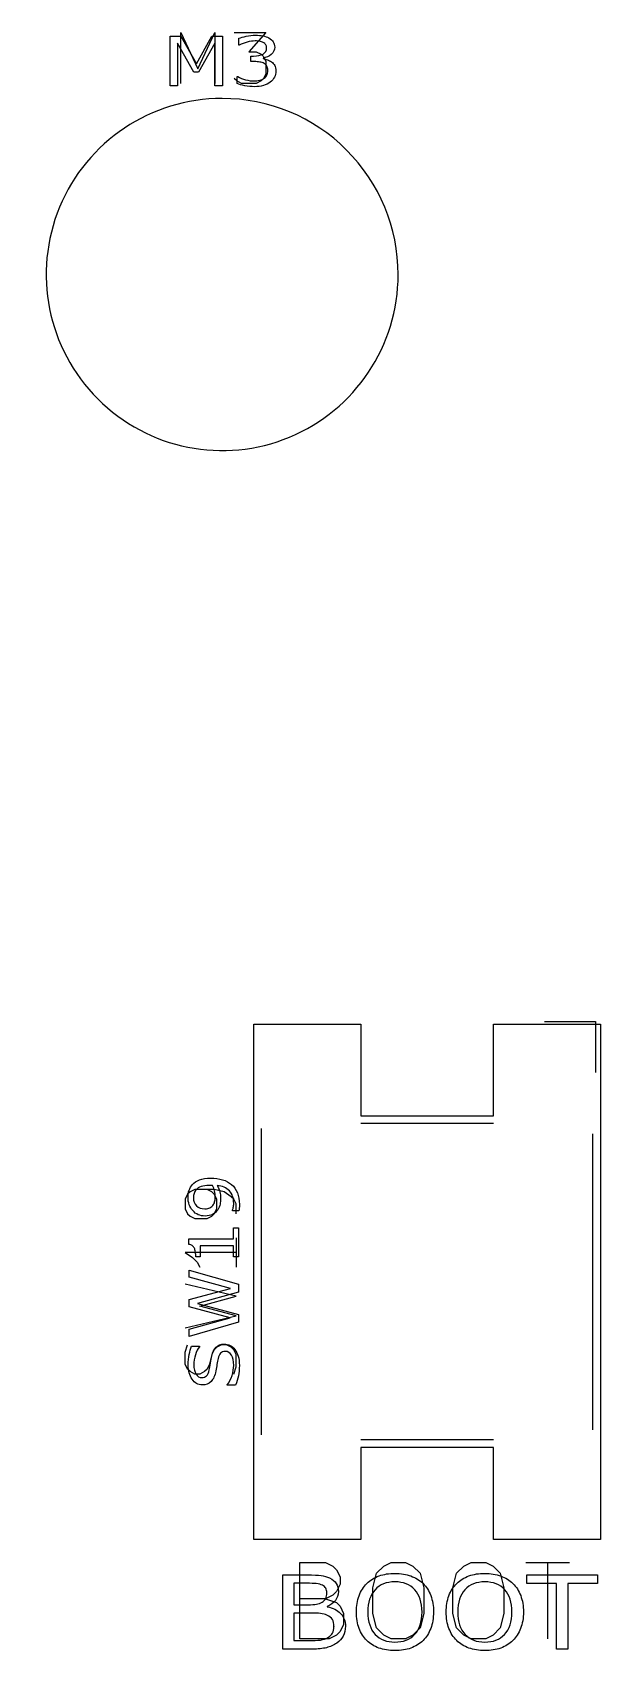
# Model space of a CAD drawing. Header units: millimetres. Extents: x 10 to 410, y 10 to 287.
# Drawn here: x 171.28 to 182.42, y 183.03 to 214.75 of the extents above; entities that cross this region are included whole.
import ezdxf

# ---------------------------------------------------------------- set-up
doc = ezdxf.new("R2010")
doc.units = ezdxf.units.MM
doc.layers.get('0').update_dxf_attribs({"linetype": 'CONTINUOUS'})

msp = doc.modelspace()

# ---------------------------------------------------------------- linework, layer by layer
at = {"color": 7}
for points in [[(174.1905, 213.7474), (174.1905, 214.7474), (174.5238, 214.0331), (174.8571, 214.7474), (174.8571, 213.7474)], [(175.2381, 214.7474), (175.8571, 214.7474), (175.5238, 214.3664), (175.6667, 214.3664), (175.7619, 214.3188), (175.8095, 214.2712), (175.8571, 214.176), (175.8571, 213.9379), (175.8095, 213.8426), (175.7619, 213.795), (175.6667, 213.7474), (175.381, 213.7474), (175.2857, 213.795), (175.2381, 213.8426)], [(175.33473, 214.494474), (175.32673, 214.494474), (175.32673, 214.630538)], [(175.6298, 214.174172), (175.5601, 214.174172), (175.5601, 214.282243), (175.6143, 214.282243)], [(175.80148, 214.241223), (175.80148, 214.232123)], [(175.96798, 214.168963), (175.96813, 214.168982)], [(175.29355, 213.743218), (175.29355, 213.879282), (175.30515, 213.879282)], [(175.62, 195.3122), (177.72, 195.3122)], [(175.62, 185.2122), (175.62, 195.3122)], [(177.72, 195.3122), (177.72, 193.5122), (180.32, 193.5122)], [(180.32, 195.3122), (182.42, 195.3122)], [(180.32, 193.5122), (180.32, 195.3122)], [(182.42, 195.3122), (182.42, 185.2122), (180.32, 185.2122)], [(181.32, 195.3622), (182.32, 195.3622)], [(182.32, 195.3622), (182.32, 194.3622)], [(175.77, 187.2622), (175.77, 193.2622)], [(180.32, 193.3622), (177.72, 193.3622)], [(182.27, 187.3622), (182.27, 193.1622)], [(174.77648, 192.29207), (174.77704, 192.29204)], [(175.2748, 191.5955), (175.2748, 191.786), (175.2272, 191.8812), (175.1796, 191.9289), (175.0367, 192.0241), (174.8462, 192.0717), (174.4653, 192.0717), (174.3701, 192.0241), (174.3224, 191.9765), (174.2748, 191.8812), (174.2748, 191.6908), (174.3224, 191.5955), (174.3701, 191.5479), (174.4653, 191.5003), (174.7034, 191.5003), (174.7986, 191.5479), (174.8462, 191.5955), (174.8939, 191.6908), (174.8939, 191.8812), (174.8462, 191.9765), (174.7986, 192.0241), (174.7034, 192.0717)], [(174.74945, 192.14885), (174.74904, 192.14965)], [(175.32381, 191.65123), (175.19947, 191.65123), (175.19947, 191.65823)], [(174.34688, 190.99225), (174.34688, 191.10151), (175.22055, 191.10151), (175.22055, 191.31581), (175.32, 191.31572)], [(175.32, 191.31572), (175.32, 190.74755), (175.221, 190.74755), (175.221, 190.96608), (174.57128, 190.96608), (174.57128, 190.74755), (174.48278, 190.74755)], [(175.2748, 191.1193), (175.2748, 190.5479)], [(175.2748, 190.8336), (174.2748, 190.8336), (174.4177, 190.7384), (174.5129, 190.6432), (174.5605, 190.5479)], [(174.2748, 189.3574), (175.2748, 189.5955), (174.5605, 189.786), (175.2748, 189.9765), (174.2748, 190.2146)], [(175.04333, 189.04081), (175.04331, 189.04092)], [(175.2272, 188.4527), (175.2748, 188.5955), (175.2748, 188.8336), (175.2272, 188.9289), (175.1796, 188.9765), (175.0843, 189.0241), (174.9891, 189.0241), (174.8939, 188.9765), (174.8462, 188.9289), (174.7986, 188.8336), (174.751, 188.6432), (174.7034, 188.5479), (174.6558, 188.5003), (174.5605, 188.4527), (174.4653, 188.4527), (174.3701, 188.5003), (174.3224, 188.5479), (174.2748, 188.6432), (174.2748, 188.8812), (174.3224, 189.0241)], [(174.40072, 188.99872), (174.55306, 188.99872), (174.55306, 188.98872)], [(175.26009, 188.23163), (175.09864, 188.23163), (175.09864, 188.24163)], [(180.32, 187.1622), (177.72, 187.1622)], [(177.72, 187.0122), (177.72, 185.2122), (175.62, 185.2122)], [(180.32, 187.0122), (177.72, 187.0122)], [(180.32, 185.2122), (180.32, 187.0122)], [(177.0245, 184.0471), (177.2388, 183.9757), (177.3102, 183.9042), (177.3817, 183.7614), (177.3817, 183.5471), (177.3102, 183.4042), (177.2388, 183.3328), (177.0959, 183.2614), (176.5245, 183.2614), (176.5245, 184.7614), (177.0245, 184.7614), (177.1674, 184.6899), (177.2388, 184.6185), (177.3102, 184.4757), (177.3102, 184.3328), (177.2388, 184.1899), (177.1674, 184.1185), (177.0245, 184.0471), (176.5245, 184.0471)], [(180.9531, 184.7614), (181.8102, 184.7614)], [(181.3817, 183.2614), (181.3817, 184.7614)], [(176.76605, 183.06224), (176.18871, 183.06224), (176.18871, 184.51634), (176.67092, 184.51634)], [(176.66324, 184.35144), (176.40519, 184.35144), (176.40519, 183.93152), (176.68511, 183.93152)], [(177.05257, 184.16517), (177.05251, 184.16474)], [(176.74528, 183.7684), (176.40522, 183.7684), (176.40522, 183.22739), (176.6917, 183.22739)], [(177.06127, 183.89725), (177.06127, 183.88925)], [(177.19141, 183.50177), (177.19138, 183.50165)], [(177.41661, 183.50936), (177.41662, 183.50946)]]:
    msp.add_lwpolyline(points, dxfattribs=at)
for points in [[(175.00929, 213.702197), (174.85594, 213.702197), (174.85594, 214.537462), (174.5353, 213.969117), (174.4439, 213.969117), (174.12557, 214.537462), (174.12557, 213.702197), (173.98229, 213.702197), (173.98229, 214.671574), (174.19141, 214.671574), (174.49889, 214.131874), (174.7963, 214.671574), (175.00928, 214.671574)], [(175, 213.4522)], [(174.35062, 190.48673), (175.32, 190.21392), (175.32, 190.05672), (174.51533, 189.83608), (175.32, 189.62037), (175.32, 189.4667), (174.35062, 189.18896), (174.35062, 189.33206), (175.15659, 189.5527), (174.35062, 189.76982), (174.35062, 189.91151), (175.1644, 190.13074), (174.35062, 190.34997)], [(178.3102, 184.7614), (178.5959, 184.7614), (178.7388, 184.6899), (178.8817, 184.5471), (178.9531, 184.2614), (178.9531, 183.7614), (178.8817, 183.4757), (178.7388, 183.3328), (178.5959, 183.2614), (178.3102, 183.2614), (178.1674, 183.3328), (178.0245, 183.4757), (177.9531, 183.7614), (177.9531, 184.2614), (178.0245, 184.5471), (178.1674, 184.6899)], [(179.8817, 184.7614), (180.1674, 184.7614), (180.3102, 184.6899), (180.4531, 184.5471), (180.5245, 184.2614), (180.5245, 183.7614), (180.4531, 183.4757), (180.3102, 183.3328), (180.1674, 183.2614), (179.8817, 183.2614), (179.7388, 183.3328), (179.5959, 183.4757), (179.5245, 183.7614), (179.5245, 184.2614), (179.5959, 184.5471), (179.7388, 184.6899)], [(178.93759, 184.34931)], [(180.7002, 184.34931)], [(182.35566, 184.34442), (181.77395, 184.34442), (181.77395, 183.0622), (181.55745, 183.0622), (181.55745, 184.34442), (180.97574, 184.34442), (180.97574, 184.5163), (182.35566, 184.5163)], [(178.9179, 183.78876)], [(180.68051, 183.78876)]]:
    msp.add_lwpolyline(points, close=True, dxfattribs=at)
for points in [[(175.32673, 214.630538), (175.363397, 214.645731), (175.41219, 214.659621), (175.47311, 214.672208)], [(175.49118, 214.556974), (175.435913, 214.542214), (175.383763, 214.521381), (175.33473, 214.494474)], [(175.47311, 214.672208), (175.534577, 214.685228), (175.593957, 214.691738), (175.65125, 214.691738)], [(175.64763, 214.579104), (175.598563, 214.579104), (175.546413, 214.571727), (175.49118, 214.556974)], [(175.73363, 214.572604), (175.708363, 214.576937), (175.679697, 214.579104), (175.64763, 214.579104)], [(175.65125, 214.691738), (175.707517, 214.691738), (175.757083, 214.687398), (175.79995, 214.678718)], [(175.80483, 214.549164), (175.78263, 214.560451), (175.758897, 214.568264), (175.73363, 214.572604)], [(175.79995, 214.678718), (175.842817, 214.670038), (175.881543, 214.656148), (175.91613, 214.637048)], [(175.80173, 214.323253), (175.84873, 214.351033), (175.87223, 214.391397), (175.87223, 214.444344)], [(175.85443, 214.505544), (175.842563, 214.523337), (175.82603, 214.537877), (175.80483, 214.549164)], [(175.87223, 214.444344), (175.87223, 214.467784), (175.866297, 214.488184), (175.85443, 214.505544)], [(175.91613, 214.637048), (175.95333, 214.616215), (175.981463, 214.591041), (176.00053, 214.561528)], [(176.02923, 214.458015), (176.02923, 214.404195), (176.006497, 214.357104), (175.96103, 214.316743)], [(176.00053, 214.561528), (176.019663, 214.532015), (176.02923, 214.49751), (176.02923, 214.458015)], [(175.6143, 214.282243), (175.692787, 214.282243), (175.755263, 214.295913), (175.80173, 214.323253)], [(175.73668, 214.166372), (175.703613, 214.171572), (175.667987, 214.174172), (175.6298, 214.174172)], [(175.82108, 214.139032), (175.79788, 214.152485), (175.769747, 214.161599), (175.73668, 214.166372)], [(175.96103, 214.316743), (175.916097, 214.276816), (175.862913, 214.251643), (175.80148, 214.241223)], [(175.80148, 214.232123), (175.82628, 214.228656), (175.85468, 214.221276), (175.88668, 214.209983)], [(175.87528, 214.085002), (175.862347, 214.108002), (175.84428, 214.126012), (175.82108, 214.139032)], [(175.89538, 213.999062), (175.89538, 214.033782), (175.88868, 214.062429), (175.87528, 214.085002)], [(175.88668, 214.209983), (175.91868, 214.19913), (175.94578, 214.185456), (175.96798, 214.168963)], [(175.96813, 214.168982), (175.99293, 214.150322), (176.01333, 214.126885), (176.02933, 214.098672)], [(176.02933, 214.098672), (176.04533, 214.070459), (176.05333, 214.034001), (176.05333, 213.9893)], [(175.30515, 213.879282), (175.349017, 213.854975), (175.400653, 213.834792), (175.46006, 213.818732)], [(175.46006, 213.818732), (175.51946, 213.802672), (175.576773, 213.794642), (175.632, 213.794642)], [(175.632, 213.794642), (175.664533, 213.794642), (175.699127, 213.799199), (175.73578, 213.808312)], [(175.73578, 213.808312), (175.772447, 213.817425), (175.802147, 213.830879), (175.82488, 213.848672)], [(175.94413, 213.771208), (175.905397, 213.740828), (175.8597, 213.718258), (175.80704, 213.703498)], [(175.82488, 213.848672), (175.848613, 213.867765), (175.86618, 213.888815), (175.87758, 213.911822)], [(175.87758, 213.911822), (175.889447, 213.934822), (175.89538, 213.963902), (175.89538, 213.999062)], [(176.02463, 213.867558), (176.005497, 213.830665), (175.978663, 213.798548), (175.94413, 213.771208)], [(176.05333, 213.9893), (176.05333, 213.945033), (176.043763, 213.904453), (176.02463, 213.867558)], [(175, 213.4522), (173.604605, 213.4522), (172.34661, 212.611634), (171.812616, 211.322458)], [(177.439518, 212.441718), (176.792518, 213.088719), (175.914997, 213.4522), (175, 213.4522)], [(175.44612, 213.701548), (175.384187, 213.714135), (175.33333, 213.728025), (175.29355, 213.743218)], [(175.6351, 213.682018), (175.5711, 213.682018), (175.508107, 213.688528), (175.44612, 213.701548)], [(175.80704, 213.703498), (175.754907, 213.689178), (175.697593, 213.682018), (175.6351, 213.682018)], [(178.45, 210.0022), (178.45, 210.917197), (178.086519, 211.794718), (177.439518, 212.441718)], [(171.812616, 211.322458), (171.278621, 210.033281), (171.573789, 208.549375), (172.560482, 207.562682)], [(176.320258, 206.814816), (177.609434, 207.34881), (178.45, 208.606805), (178.45, 210.0022)], [(172.560482, 207.562682), (173.547175, 206.575989), (175.031081, 206.280821), (176.320258, 206.814816)], [(174.41777, 192.16727), (174.45377, 192.207203), (174.50021, 192.238003), (174.55709, 192.25967)], [(174.55709, 192.25967), (174.61349, 192.28127), (174.68662, 192.29207), (174.77648, 192.29207)], [(174.77704, 192.29204), (174.861673, 192.29204), (174.938497, 192.281473), (175.00751, 192.26034)], [(175.00751, 192.26034), (175.076517, 192.239673), (175.135323, 192.208173), (175.18393, 192.16584)], [(174.33057, 191.91279), (174.33057, 191.963523), (174.337937, 192.01052), (174.35267, 192.05378)], [(174.42367, 191.65479), (174.361603, 191.725283), (174.33057, 191.811283), (174.33057, 191.91279)], [(174.35267, 192.05378), (174.367003, 192.097047), (174.388703, 192.134877), (174.41777, 192.16727)], [(174.45013, 191.99385), (174.441463, 191.96845), (174.43713, 191.94095), (174.43713, 191.91135)], [(174.43713, 191.91135), (174.43713, 191.843677), (174.456663, 191.790103), (174.49573, 191.75063)], [(174.49183, 192.06505), (174.472297, 192.042983), (174.458397, 192.01925), (174.45013, 191.99385)], [(174.58693, 192.12705), (174.54613, 192.111983), (174.51443, 192.091317), (174.49183, 192.06505)], [(174.74904, 192.14965), (174.681767, 192.14965), (174.62773, 192.142117), (174.58693, 192.12705)], [(174.78395, 192.14785), (174.774817, 192.148517), (174.763317, 192.14885), (174.74945, 192.14885)], [(174.81065, 192.14685), (174.801517, 192.147317), (174.792617, 192.14765), (174.78395, 192.14785)], [(174.85035, 192.04111), (174.841217, 192.07871), (174.827983, 192.113957), (174.81065, 192.14685)], [(174.86405, 191.92973), (174.86405, 191.966397), (174.859483, 192.003523), (174.85035, 192.04111)], [(174.85705, 191.84513), (174.861717, 191.87053), (174.86405, 191.89873), (174.86405, 191.92973)], [(175.14047, 192.04313), (175.082737, 192.10233), (175.00331, 192.136637), (174.90219, 192.14605)], [(174.90219, 192.14605), (174.926523, 192.102317), (174.94389, 192.061197), (174.95429, 192.02269)], [(174.95429, 192.02269), (174.96469, 191.984157), (174.96989, 191.942097), (174.96989, 191.89651)], [(174.96989, 191.89651), (174.96989, 191.85331), (174.96599, 191.81407), (174.95819, 191.77879)], [(175.22637, 191.79923), (175.22637, 191.90309), (175.197737, 191.98439), (175.14047, 192.04313)], [(175.18393, 192.16584), (175.233397, 192.123107), (175.27159, 192.069533), (175.29851, 192.00512)], [(175.29851, 192.00512), (175.325443, 191.94072), (175.33891, 191.865057), (175.33891, 191.77813)], [(174.6652, 191.54905), (174.56624, 191.54905), (174.48573, 191.584297), (174.42367, 191.65479)], [(174.49573, 191.75063), (174.534797, 191.71163), (174.5897, 191.69213), (174.66044, 191.69213)], [(174.66044, 191.69213), (174.70164, 191.69213), (174.735277, 191.698463), (174.76135, 191.71113)], [(174.81168, 191.58005), (174.77088, 191.559383), (174.722053, 191.54905), (174.6652, 191.54905)], [(174.76135, 191.71113), (174.787417, 191.723797), (174.810217, 191.745197), (174.82975, 191.77533)], [(174.91259, 191.67375), (174.886123, 191.632417), (174.852487, 191.601183), (174.81168, 191.58005)], [(174.82975, 191.77533), (174.843217, 191.796463), (174.852317, 191.81973), (174.85705, 191.84513)], [(174.95819, 191.77879), (174.95039, 191.74399), (174.93519, 191.708977), (174.91259, 191.67375)], [(175.19947, 191.65823), (175.206137, 191.671897), (175.212437, 191.691163), (175.21837, 191.71603)], [(175.21837, 191.71603), (175.223703, 191.740963), (175.22637, 191.768697), (175.22637, 191.79923)], [(175.33491, 191.70903), (175.33291, 191.68743), (175.32921, 191.668163), (175.32381, 191.65123)], [(175.33891, 191.77813), (175.33891, 191.753663), (175.337577, 191.73063), (175.33491, 191.70903)], [(174.41458, 190.97035), (174.397647, 190.983017), (174.37508, 190.990317), (174.34688, 190.99225)], [(174.45558, 190.91955), (174.444713, 190.94115), (174.431047, 190.958083), (174.41458, 190.97035)], [(174.47578, 190.84275), (174.471113, 190.876617), (174.46438, 190.902217), (174.45558, 190.91955)], [(174.48278, 190.74755), (174.48278, 190.77715), (174.480447, 190.808883), (174.47578, 190.84275)], [(174.88123, 188.98161), (174.91983, 189.021077), (174.973863, 189.04081), (175.04333, 189.04081)], [(175.04331, 189.04092), (175.081043, 189.04092), (175.11837, 189.031287), (175.15529, 189.01202)], [(174.33302, 188.63216), (174.33302, 188.70594), (174.33952, 188.77361), (174.35252, 188.83517)], [(174.35252, 188.83517), (174.36552, 188.89677), (174.381587, 188.951287), (174.40072, 188.99872)], [(174.47556, 188.83081), (174.45476, 188.765943), (174.44436, 188.699447), (174.44436, 188.63132)], [(174.55306, 188.98872), (174.521793, 188.948787), (174.49596, 188.89615), (174.47556, 188.83081)], [(174.76793, 188.66439), (174.776597, 188.719857), (174.785497, 188.766853), (174.79463, 188.80538)], [(174.79463, 188.80538), (174.813697, 188.883393), (174.842563, 188.942137), (174.88123, 188.98161)], [(174.91895, 188.75766), (174.910283, 188.722393), (174.903117, 188.684093), (174.89745, 188.64276)], [(174.96645, 188.86129), (174.94605, 188.838757), (174.930217, 188.804213), (174.91895, 188.75766)], [(175.06155, 188.89579), (175.018617, 188.89579), (174.986917, 188.88429), (174.96645, 188.86129)], [(175.18134, 188.82319), (175.151407, 188.87159), (175.111477, 188.89579), (175.06155, 188.89579)], [(175.15529, 189.01202), (175.192157, 188.99322), (175.22339, 188.966653), (175.24899, 188.93232)], [(175.22624, 188.62158), (175.22624, 188.708053), (175.211273, 188.775257), (175.18134, 188.82319)], [(175.24899, 188.93232), (175.27679, 188.89472), (175.29849, 188.85078), (175.31409, 188.8005)], [(175.31409, 188.8005), (175.32969, 188.7507), (175.33749, 188.690547), (175.33749, 188.62004)], [(174.41112, 188.34948), (174.359053, 188.423733), (174.33302, 188.51796), (174.33302, 188.63216)], [(174.44436, 188.63132), (174.44436, 188.5566), (174.458693, 188.496447), (174.48736, 188.45086)], [(174.48736, 188.45086), (174.516027, 188.405727), (174.552917, 188.38316), (174.59803, 188.38316)], [(174.59803, 188.38316), (174.638363, 188.38316), (174.670063, 188.394427), (174.69313, 188.41696)], [(174.69313, 188.41696), (174.71613, 188.439493), (174.733697, 188.479207), (174.74583, 188.5361)], [(174.74583, 188.5361), (174.75183, 188.566167), (174.759197, 188.60893), (174.76793, 188.66439)], [(174.87595, 188.51235), (174.85775, 188.419297), (174.826717, 188.350213), (174.78285, 188.3051)], [(174.89745, 188.64276), (174.892117, 188.601893), (174.88495, 188.558423), (174.87595, 188.51235)], [(175.09864, 188.24163), (175.13944, 188.294697), (175.170907, 188.356023), (175.19304, 188.42561)], [(175.19304, 188.42561), (175.215173, 188.495163), (175.22624, 188.560487), (175.22624, 188.62158)], [(175.31799, 188.41561), (175.30499, 188.355477), (175.28569, 188.29415), (175.26009, 188.23163)], [(175.33749, 188.62004), (175.33749, 188.54438), (175.33099, 188.476237), (175.31799, 188.41561)], [(174.61033, 188.2381), (174.52917, 188.2381), (174.462767, 188.275227), (174.41112, 188.34948)], [(174.78285, 188.3051), (174.738583, 188.260433), (174.681077, 188.2381), (174.61033, 188.2381)], [(176.84475, 184.34444), (176.795883, 184.349107), (176.73538, 184.35144), (176.66324, 184.35144)], [(176.67092, 184.51634), (176.78974, 184.51634), (176.878673, 184.51244), (176.93772, 184.50464)], [(176.96941, 184.31224), (176.935143, 184.32984), (176.89359, 184.340573), (176.84475, 184.34444)], [(176.93772, 184.50464), (176.996787, 184.49684), (177.05328, 184.480573), (177.1072, 184.45584)], [(177.03281, 184.25364), (177.019677, 184.277707), (176.998543, 184.29724), (176.96941, 184.31224)], [(177.1072, 184.45584), (177.167, 184.42784), (177.210373, 184.391707), (177.23732, 184.34744)], [(177.23732, 184.34744), (177.26432, 184.30384), (177.27782, 184.251433), (177.27782, 184.19022)], [(177.68341, 184.10714), (177.71841, 184.20154), (177.76944, 184.28227), (177.8365, 184.34933)], [(177.8365, 184.34933), (177.900633, 184.41313), (177.98009, 184.461957), (178.07487, 184.49581)], [(178.38758, 184.37958), (178.222107, 184.37958), (178.091987, 184.328147), (177.99722, 184.22528)], [(178.07487, 184.49581), (178.170363, 184.529677), (178.27424, 184.54661), (178.3865, 184.54661)], [(178.3865, 184.54661), (178.503133, 184.54661), (178.60774, 184.529343), (178.70032, 184.49481)], [(178.77575, 184.22528), (178.68099, 184.328147), (178.5516, 184.37958), (178.38758, 184.37958)], [(178.70032, 184.49481), (178.793627, 184.460943), (178.872717, 184.412443), (178.93759, 184.34931)], [(178.9376, 184.34931), (179.003933, 184.284177), (179.054597, 184.204423), (179.08959, 184.11005)], [(179.44602, 184.10714), (179.48102, 184.20154), (179.532047, 184.28227), (179.5991, 184.34933)], [(179.5991, 184.34933), (179.663233, 184.41313), (179.74269, 184.461957), (179.83747, 184.49581)], [(180.15019, 184.37958), (179.984717, 184.37958), (179.854597, 184.328147), (179.75983, 184.22528)], [(179.83747, 184.49581), (179.93297, 184.529677), (180.03685, 184.54661), (180.14911, 184.54661)], [(180.14911, 184.54661), (180.265743, 184.54661), (180.370347, 184.529343), (180.46292, 184.49481)], [(180.53836, 184.22528), (180.443593, 184.328147), (180.314203, 184.37958), (180.15019, 184.37958)], [(180.46292, 184.49481), (180.556227, 184.460943), (180.63532, 184.412443), (180.7002, 184.34931)], [(180.70021, 184.34931), (180.766543, 184.284177), (180.817207, 184.204423), (180.8522, 184.11005)], [(176.84694, 183.94052), (176.887007, 183.947187), (176.924183, 183.96022), (176.95847, 183.97962)], [(176.95847, 183.97962), (176.992737, 183.999153), (177.016803, 184.02422), (177.03067, 184.05482)], [(177.03067, 184.05482), (177.04527, 184.086087), (177.05257, 184.12287), (177.05257, 184.16517)], [(177.05251, 184.16474), (177.05251, 184.199873), (177.045943, 184.229507), (177.03281, 184.25364)], [(177.21872, 184.01346), (177.179387, 183.96526), (177.126903, 183.926523), (177.06127, 183.89725)], [(177.27782, 184.19022), (177.27782, 184.121207), (177.25812, 184.062287), (177.21872, 184.01346)], [(177.63091, 183.78878), (177.63091, 183.907267), (177.64841, 184.013387), (177.68341, 184.10714)], [(177.99722, 184.22528), (177.903187, 184.123067), (177.85617, 183.97756), (177.85617, 183.78876)], [(178.9179, 183.78876), (178.9179, 183.97756), (178.870517, 184.123067), (178.77575, 184.22528)], [(179.08959, 184.11005), (179.125323, 184.01565), (179.14319, 183.908553), (179.14319, 183.78876)], [(179.39352, 183.78878), (179.39352, 183.907267), (179.41102, 184.013387), (179.44602, 184.10714)], [(179.75983, 184.22528), (179.665797, 184.123067), (179.61878, 183.97756), (179.61878, 183.78876)], [(180.68051, 183.78876), (180.68051, 183.97756), (180.633127, 184.123067), (180.53836, 184.22528)], [(180.8522, 184.11005), (180.887933, 184.01565), (180.9058, 183.908553), (180.9058, 183.78876)], [(176.68511, 183.93152), (176.752903, 183.93152), (176.806847, 183.93452), (176.84694, 183.94052)], [(176.92679, 183.7604), (176.87719, 183.765733), (176.816687, 183.7684), (176.74528, 183.7684)], [(177.05473, 183.7292), (177.01973, 183.745467), (176.977083, 183.755867), (176.92679, 183.7604)], [(177.16188, 183.6413), (177.142213, 183.675833), (177.106497, 183.705133), (177.05473, 183.7292)], [(177.06127, 183.88925), (177.171343, 183.86905), (177.25809, 183.825753), (177.32151, 183.75936)], [(177.19138, 183.50165), (177.19138, 183.56025), (177.181547, 183.6068), (177.16188, 183.6413)], [(177.32151, 183.75936), (177.38491, 183.693627), (177.41661, 183.610293), (177.41661, 183.50936)], [(177.68341, 183.46749), (177.64841, 183.561243), (177.63091, 183.66834), (177.63091, 183.78878)], [(177.85617, 183.78876), (177.85617, 183.598007), (177.90428, 183.451847), (178.0005, 183.35028)], [(178.77357, 183.35028), (178.86979, 183.451847), (178.9179, 183.598007), (178.9179, 183.78876)], [(179.14319, 183.78876), (179.14319, 183.668967), (179.124957, 183.561543), (179.08849, 183.46649)], [(179.44602, 183.46749), (179.41102, 183.561243), (179.39352, 183.66834), (179.39352, 183.78878)], [(179.61878, 183.78876), (179.61878, 183.598007), (179.66689, 183.451847), (179.76311, 183.35028)], [(180.53617, 183.35028), (180.632397, 183.451847), (180.68051, 183.598007), (180.68051, 183.78876)], [(180.9058, 183.78876), (180.9058, 183.668967), (180.887567, 183.561543), (180.8511, 183.46649)], [(177.07331, 183.28889), (177.11411, 183.31429), (177.14401, 183.343257), (177.16301, 183.37579)], [(177.16301, 183.37579), (177.181943, 183.408323), (177.19141, 183.450317), (177.19141, 183.50177)], [(177.37072, 183.31806), (177.34012, 183.262727), (177.298933, 183.217153), (177.24716, 183.18134)], [(177.41662, 183.50946), (177.41662, 183.437193), (177.40132, 183.373393), (177.37072, 183.31806)], [(177.8354, 183.23019), (177.7698, 183.294657), (177.719137, 183.373757), (177.68341, 183.46749)], [(178.0005, 183.35028), (178.096727, 183.249373), (178.225753, 183.19892), (178.38758, 183.19892)], [(178.38758, 183.19892), (178.549413, 183.19892), (178.678077, 183.249373), (178.77357, 183.35028)], [(179.08849, 183.46649), (179.052757, 183.37209), (179.002457, 183.293317), (178.93759, 183.23017)], [(179.59801, 183.23019), (179.53241, 183.294657), (179.481747, 183.373757), (179.44602, 183.46749)], [(179.76311, 183.35028), (179.859337, 183.249373), (179.988363, 183.19892), (180.15019, 183.19892)], [(180.15019, 183.19892), (180.312017, 183.19892), (180.440677, 183.249373), (180.53617, 183.35028)], [(180.8511, 183.46649), (180.815367, 183.37209), (180.765067, 183.293317), (180.7002, 183.23017)], [(176.6917, 183.22739), (176.786467, 183.22739), (176.864103, 183.231623), (176.92461, 183.24009)], [(177.04487, 183.08954), (176.971977, 183.07134), (176.879037, 183.06224), (176.76605, 183.06224)], [(176.92461, 183.24009), (176.985143, 183.249223), (177.03471, 183.26549), (177.07331, 183.28889)], [(177.24716, 183.18134), (177.18596, 183.13834), (177.11853, 183.10774), (177.04487, 183.08954)], [(178.07377, 183.08273), (177.980463, 183.116597), (177.901007, 183.16575), (177.8354, 183.23019)], [(178.3865, 183.03193), (178.272053, 183.03193), (178.16781, 183.048863), (178.07377, 183.08273)], [(178.69922, 183.08173), (178.6081, 183.04853), (178.50386, 183.03193), (178.3865, 183.03193)], [(178.93759, 183.23017), (178.87053, 183.164437), (178.791073, 183.114957), (178.69922, 183.08173)], [(179.83638, 183.08273), (179.743073, 183.116597), (179.663617, 183.16575), (179.59801, 183.23019)], [(180.14911, 183.03193), (180.034663, 183.03193), (179.93042, 183.048863), (179.83638, 183.08273)], [(180.46183, 183.08173), (180.37071, 183.04853), (180.26647, 183.03193), (180.14911, 183.03193)], [(180.7002, 183.23017), (180.633133, 183.164437), (180.553677, 183.114957), (180.46183, 183.08173)]]:
    msp.add_open_spline(points, degree=3, dxfattribs=at)

doc.saveas('drawing.dxf')
